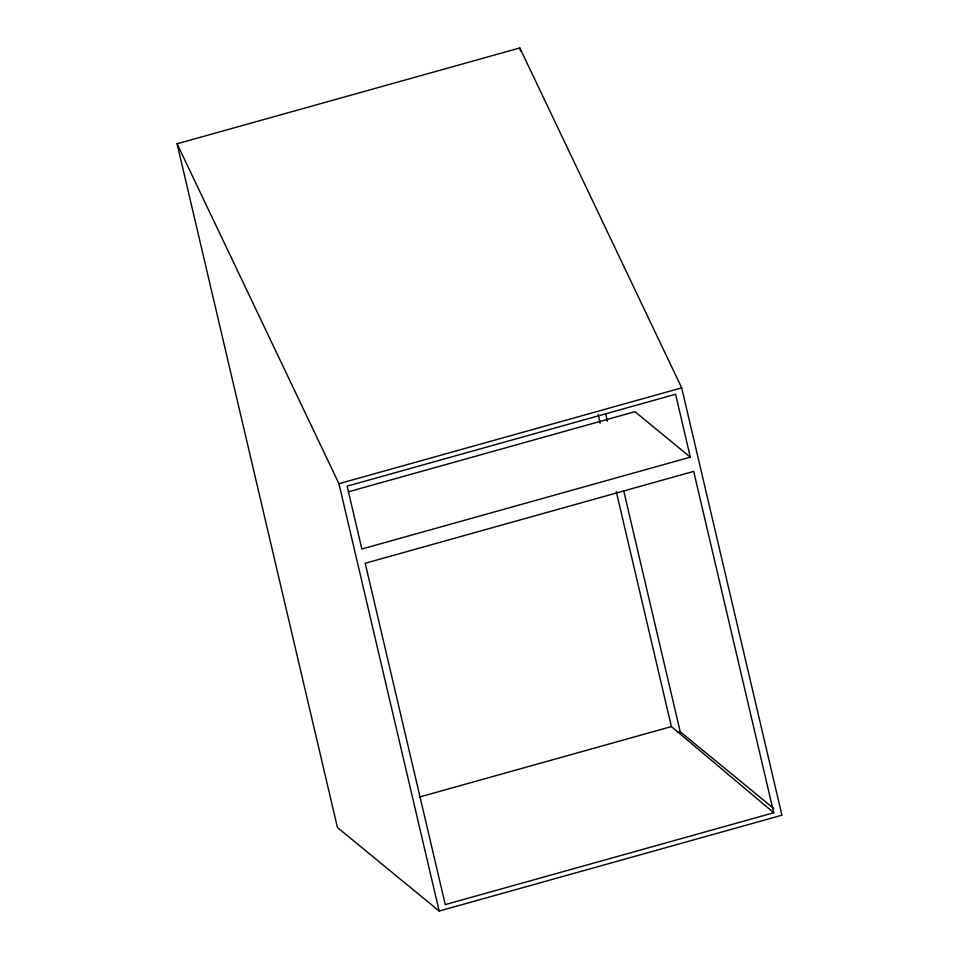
<?xml version="1.0" encoding="UTF-8"?>
<svg xmlns="http://www.w3.org/2000/svg" width="959" height="959" viewBox="0 0 959 959"><rect width="100%" height="100%" fill="white"/><g stroke="black" fill="none" stroke-linecap="round" stroke-linejoin="round"><path stroke-width="1.44" d="M177.079 143.79L519.826 47.95L681.693 387.856L781.921 815.21L439.174 911.05L337.448 827.557L177.079 143.79L338.947 483.696L439.174 911.05M338.947 483.696L681.693 387.856M348.237 491.847L634.93 411.687L690.336 457.155L361.867 549.004L347.122 486.153L675.58 394.257L690.336 457.155M419.275 797.085L671.384 726.586L773.745 812.752L445.276 904.601L365.211 563.257L693.681 471.396L773.745 812.752M677.318 732.52L680.195 731.717L773.829 808.569M519.826 47.95L520.509 50.863M605.656 413.892L607.359 421.181M623.782 491.152L680.195 731.717M598.164 414.396L600.214 423.159M616.301 491.715L671.384 726.586"/></g></svg>
